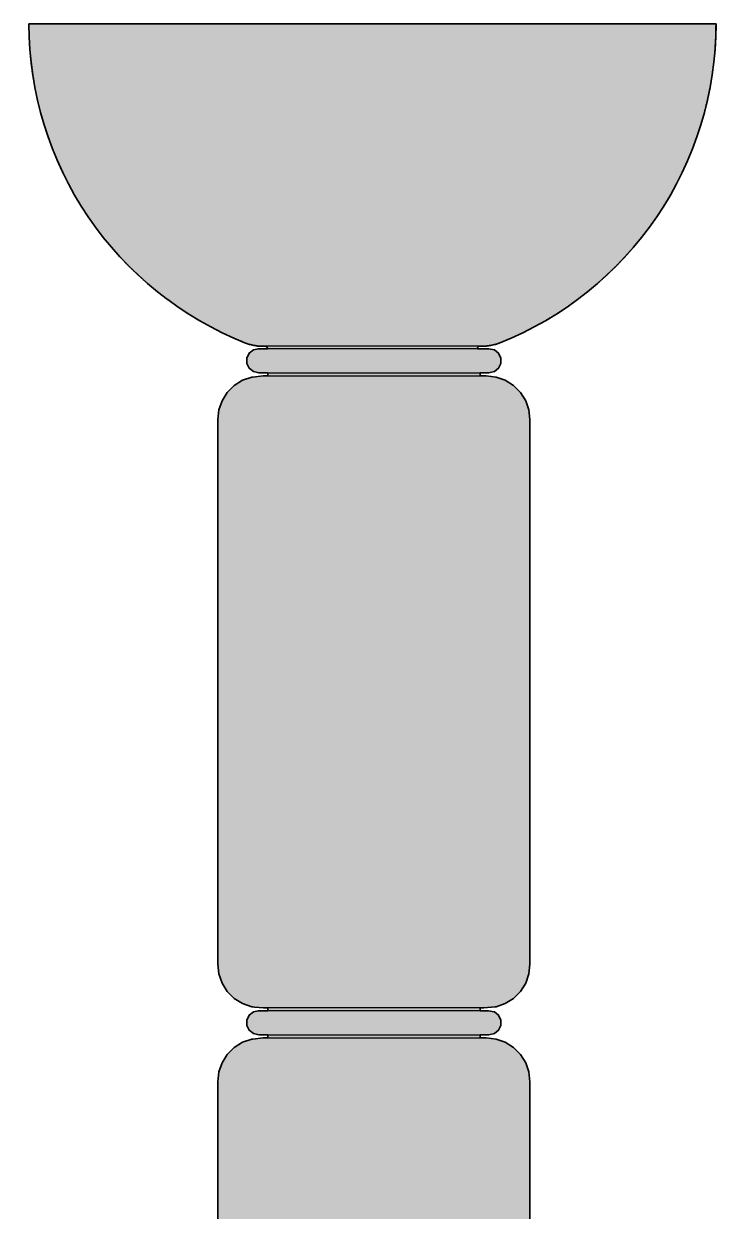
# Model space of a CAD drawing. Header units: millimetres. Extents: x -46 to 1833, y 45 to 2937.
# Drawn here: x 1140 to 1694, y 1987 to 2937 of the extents above; entities that cross this region are included whole.
import ezdxf

# ---------------------------------------------------------------- set-up
doc = ezdxf.new("R2010")
doc.units = ezdxf.units.MM
doc.layers.add('Blocks', color=7, linetype='Continuous')
doc.layers.add('Blocks$Fill', color=7, linetype='Continuous', true_color=0xffffff)
doc.layers.add('Blocks$Inner', color=7, linetype='Continuous', lineweight=25, true_color=0x007f00)
doc.layers.add('Blocks$Outline', color=7, linetype='Continuous', lineweight=35, true_color=0xff3f3f)

# ---------------------------------------------------------------- blocks, each defined once
blk = doc.blocks.new('Noctambule Floor 3 High Cylinder Bowl Floor Lamp Side')
at = {"layer": 'Blocks$Fill'}
blk.add_hatch(color=256, dxfattribs=at).paths.add_polyline_path([(697.47, 1900.76), (697.48, 1901.21), (697.38, 1901.21), (147.5, 1901.21), (147.7, 1890.96), (148.27, 1880.74), (149.22, 1870.54), (150.55, 1860.38), (152.26, 1850.28), (154.35, 1840.25), (156.8, 1830.3), (159.63, 1820.45), (162.82, 1810.72), (166.37, 1801.11), (170.27, 1791.64), (174.53, 1782.32), (179.13, 1773.17), (184.07, 1764.19), (189.34, 1755.41), (194.93, 1746.82), (200.84, 1738.45), (207.05, 1730.31), (213.57, 1722.4), (220.37, 1714.75), (227.45, 1707.35), (234.81, 1700.22), (242.43, 1693.37), (250.29, 1686.8), (258.4, 1680.54), (258.58, 1680.54), (266.91, 1674.58), (275.44, 1668.93), (284.19, 1663.61), (293.12, 1658.62), (302.24, 1653.96), (311.52, 1649.65), (320.96, 1645.69), (323.99, 1644.61), (324.32, 1644.61), (327.53, 1643.83), (327.66, 1643.83), (330.53, 1643.36), (333.81, 1643.21), (336.5, 1643.21), (336.8, 1643.18), (337.4, 1642.99), (337.66, 1642.83), (337.9, 1642.62), (338.11, 1642.38), (338.27, 1642.12), (338.39, 1641.83), (338.46, 1641.52), (338.49, 1641.21), (331.59, 1641.21), (331.25, 1641.21), (327.16, 1640.25), (323.8, 1637.57), (321.94, 1633.7), (321.94, 1629.41), (323.8, 1625.54), (327.16, 1622.86), (331.61, 1621.91), (332.86, 1621.91), (338.6, 1621.91), (338.6, 1619.71), (338.62, 1619.71), (338.86, 1619.71), (338.83, 1619.68), (337.99, 1619.41), (335.05, 1619.41), (326.61, 1618.53), (325.8, 1618.53), (318.41, 1615.94), (311.77, 1611.77), (306.23, 1606.23), (302.06, 1599.59), (299.47, 1592.2), (298.64, 1584.41), (298.64, 1148.41), (299.47, 1140.62), (302.06, 1133.22), (306.23, 1126.59), (311.77, 1121.04), (318.41, 1116.87), (325.8, 1114.28), (326.61, 1114.28), (328.05, 1114.14), (335.16, 1113.41), (337.23, 1113.41), (337.68, 1113.41), (338.6, 1113.19), (338.6, 1111.21), (331.25, 1111.21), (327.16, 1110.25), (323.8, 1107.57), (321.94, 1103.7), (321.94, 1099.41), (323.8, 1095.54), (327.16, 1092.86), (331.61, 1091.91), (332.86, 1091.91), (338.6, 1091.91), (338.6, 1089.71), (338.62, 1089.71), (338.86, 1089.71), (338.83, 1089.68), (337.99, 1089.41), (335.05, 1089.41), (326.61, 1088.53), (325.8, 1088.53), (318.41, 1085.94), (311.77, 1081.77), (306.23, 1076.23), (302.06, 1069.59), (299.47, 1062.2), (298.64, 1054.41), (298.64, 618.41), (299.47, 610.62), (302.06, 603.22), (306.23, 596.59), (311.77, 591.04), (318.41, 586.87), (325.8, 584.28), (326.61, 584.28), (335.16, 583.41), (337.23, 583.41), (337.68, 583.41), (338.6, 583.19), (338.6, 581.21), (331.77, 581.21), (327.08, 580.25), (323.72, 577.57), (321.86, 573.7), (321.86, 569.41), (323.72, 565.54), (327.08, 562.86), (331.34, 561.91), (331.72, 561.91), (338.6, 561.91), (338.6, 559.92), (337.68, 559.71), (335.05, 559.71), (326.61, 558.83), (325.8, 558.83), (318.41, 556.24), (311.77, 552.07), (306.23, 546.53), (302.06, 539.9), (299.47, 532.5), (298.64, 524.71), (298.64, 88.71), (299.47, 80.92), (302.06, 73.52), (306.23, 66.89), (311.77, 61.35), (318.41, 57.18), (325.8, 54.59), (326.61, 54.59), (335.16, 53.71), (337.23, 53.71), (337.68, 53.71), (338.6, 53.5), (338.6, 51.51), (331.77, 51.51), (327.08, 50.55), (323.72, 47.88), (321.86, 44.01), (321.86, 39.71), (323.72, 35.84), (327.08, 33.17), (331.34, 32.21), (331.72, 32.21), (333.68, 32.21), (335.13, 12.94), (335.44, 12.27), (336.12, 12), (143.87, 12), (143.36, 11.5), (143.38, 7.5), (143.87, 7), (144.04, 7), (203.61, 7), (203.61, 0), (203.76, 0), (228.61, 0), (228.61, 7), (483.15, 7), (483.15, 0), (483.31, 0), (508.15, 0), (508.15, 7), (655.86, 7), (655.86, 0), (656.02, 0), (680.86, 0), (680.86, 7), (692.86, 7), (693.34, 7.5), (693.36, 11.5), (692.86, 12), (692.68, 12), (513.17, 12), (513.85, 12.27), (514.16, 12.94), (515.61, 32.22), (519.5, 33.17), (520.11, 33.17), (523.46, 35.84), (525.33, 39.71), (525.33, 44.01), (523.46, 47.88), (520.11, 50.55), (515.91, 51.51), (515.69, 51.51), (508.58, 51.51), (508.59, 53.5), (509.5, 53.71), (513.59, 53.71), (521.38, 54.59), (528.78, 57.18), (535.41, 61.35), (540.96, 66.89), (545.13, 73.52), (547.71, 80.92), (548.54, 88.71), (548.54, 524.71), (547.71, 532.5), (545.13, 539.9), (540.96, 546.53), (535.41, 552.07), (528.78, 556.24), (521.38, 558.83), (513.59, 559.71), (513.56, 559.71), (509.5, 559.71), (508.59, 559.92), (508.58, 561.91), (515.58, 561.91), (519.5, 562.86), (520.11, 562.86), (523.46, 565.54), (525.33, 569.41), (525.33, 573.7), (523.46, 577.57), (520.11, 580.25), (515.91, 581.21), (515.69, 581.21), (508.58, 581.21), (508.59, 583.19), (509.5, 583.4), (513.59, 583.41), (521.38, 584.28), (528.78, 586.87), (535.41, 591.04), (540.96, 596.59), (545.13, 603.22), (547.71, 610.62), (548.54, 618.41), (548.54, 1054.41), (547.71, 1062.2), (545.13, 1069.59), (540.96, 1076.23), (535.41, 1081.77), (528.78, 1085.94), (521.38, 1088.53), (513.59, 1089.41), (513.56, 1089.41), (509.49, 1089.41), (508.35, 1089.68), (508.32, 1089.71), (508.59, 1089.71), (508.59, 1091.91), (515.6, 1091.91), (520.03, 1092.86), (523.38, 1095.54), (525.24, 1099.41), (525.24, 1103.7), (523.38, 1107.57), (520.03, 1110.25), (520.02, 1110.25), (515.41, 1111.21), (508.58, 1111.21), (508.59, 1113.19), (509.5, 1113.4), (511.7, 1113.41), (520.64, 1114.28), (521.38, 1114.28), (528.78, 1116.87), (535.41, 1121.04), (540.96, 1126.59), (545.13, 1133.22), (547.71, 1140.62), (548.54, 1148.41), (548.54, 1584.41), (547.71, 1592.2), (545.13, 1599.59), (540.96, 1606.23), (535.41, 1611.77), (528.78, 1615.94), (521.38, 1618.53), (513.59, 1619.41), (513.56, 1619.41), (509.49, 1619.41), (508.35, 1619.68), (508.32, 1619.71), (508.32, 1619.71), (508.59, 1619.71), (508.58, 1621.91), (515.6, 1621.91), (520.03, 1622.86), (523.38, 1625.54), (525.24, 1629.41), (525.24, 1633.7), (523.38, 1637.57), (520.03, 1640.25), (520.03, 1640.25), (515.41, 1641.21), (514, 1641.21), (506.48, 1641.21), (506.51, 1641.52), (506.59, 1641.83), (506.71, 1642.12), (506.87, 1642.38), (507.07, 1642.62), (507.31, 1642.83), (507.58, 1642.99), (507.87, 1643.18), (508.09, 1643.33), (509.06, 1643.36), (510.82, 1643.36), (514.06, 1643.36), (517.32, 1643.83), (520.53, 1644.61), (520.94, 1644.61), (523.98, 1645.69), (533.55, 1649.65), (542.84, 1653.96), (551.96, 1658.62), (560.91, 1663.61), (569.66, 1668.93), (578.2, 1674.58), (586.53, 1680.54), (586.58, 1680.54), (594.69, 1686.8), (602.55, 1693.37), (610.17, 1700.22), (617.52, 1707.35), (624.61, 1714.75), (631.41, 1722.4), (637.93, 1730.31), (644.14, 1738.45), (650.05, 1746.82), (655.64, 1755.41), (660.91, 1764.19), (665.85, 1773.17), (670.45, 1782.32), (674.7, 1791.64), (678.61, 1801.11), (682.16, 1810.72), (685.35, 1820.45), (688.17, 1830.3), (690.63, 1840.25), (692.72, 1850.28), (694.42, 1860.38), (695.76, 1870.54), (696.71, 1880.74), (697.28, 1890.96)], flags=0)
at = {"layer": 'Blocks$Inner'}
for points in [[(331.59, 1641.21), (331.25, 1641.21), (327.16, 1640.25), (323.8, 1637.57), (321.94, 1633.7), (321.94, 1629.41), (323.8, 1625.54), (327.16, 1622.86), (331.61, 1621.91), (332.86, 1621.91), (334.98, 1621.91), (337.95, 1621.91), (341.75, 1621.91), (346.34, 1621.91), (351.67, 1621.91), (357.7, 1621.91), (364.36, 1621.91), (371.59, 1621.91), (379.32, 1621.91), (387.47, 1621.91), (395.98, 1621.91), (404.75, 1621.91), (413.7, 1621.91), (422.75, 1621.91), (431.8, 1621.91), (440.78, 1621.91), (449.59, 1621.91), (458.15, 1621.91), (466.38, 1621.91), (474.2, 1621.91), (481.52, 1621.91), (488.29, 1621.91), (494.44, 1621.91), (499.91, 1621.91), (504.64, 1621.91), (510.18, 1621.91), (512.99, 1621.91), (514.87, 1621.91), (515.6, 1621.91), (520.03, 1622.86), (523.38, 1625.54), (525.24, 1629.41), (525.24, 1633.7), (523.38, 1637.57), (520.03, 1640.25), (520.03, 1640.25), (515.41, 1641.21), (514, 1641.21), (511.72, 1641.21), (508.59, 1641.21), (504.64, 1641.21), (497.52, 1641.21), (492.89, 1641.21), (487.48, 1641.21), (481.29, 1641.21), (474.31, 1641.21), (466.58, 1641.21), (458.15, 1641.21), (453.7, 1641.21), (446.75, 1641.21), (439.53, 1641.21), (429.56, 1641.21), (419.35, 1641.21), (414.2, 1641.21), (406.48, 1641.21), (398.83, 1641.21), (388.86, 1641.21), (379.32, 1641.21), (370.35, 1641.21), (362.11, 1641.21), (358.29, 1641.21), (353, 1641.21), (348.26, 1641.21), (342.82, 1641.21), (338.44, 1641.21), (336.65, 1641.21), (334.46, 1641.21), (332.86, 1641.21), (331.59, 1641.21), (327.16, 1640.25)], [(508.09, 1643.33), (507.87, 1643.18), (507.58, 1642.99), (507.31, 1642.83), (507.07, 1642.62), (506.87, 1642.38), (506.71, 1642.12), (506.59, 1641.83), (506.51, 1641.52)], [(338.6, 1621.91), (338.6, 1619.71), (338.62, 1619.71), (338.8, 1619.71), (338.86, 1619.71), (338.83, 1619.68), (337.99, 1619.41)], [(508.58, 1621.91), (508.58, 1621.91), (508.59, 1619.71), (508.32, 1619.71), (508.32, 1619.71), (508.35, 1619.68), (509.49, 1619.41)], [(338.6, 1111.21), (338.6, 1113.19), (337.68, 1113.41)], [(509.5, 1113.4), (508.59, 1113.19), (508.58, 1111.21)], [(298.64, 618.41), (298.64, 1054.41), (299.47, 1062.2), (302.06, 1069.59), (306.23, 1076.23), (311.77, 1081.77), (318.41, 1085.94), (325.8, 1088.53), (326.61, 1088.53), (335.05, 1089.41), (337.14, 1089.41), (339.48, 1089.41), (341.97, 1089.41), (344.49, 1089.41), (346.94, 1089.41), (349.26, 1089.41), (351.44, 1089.41), (355.54, 1089.41), (358.87, 1089.41), (364.23, 1089.41), (370.02, 1089.41), (377.39, 1089.41), (384.16, 1089.41), (390.3, 1089.41), (395.82, 1089.41), (400.73, 1089.41), (405.1, 1089.41), (408.95, 1089.41), (412.35, 1089.41), (418.35, 1089.41), (427.42, 1089.41), (436.52, 1089.41), (445.22, 1089.41), (452.61, 1089.41), (458.88, 1089.41), (464.19, 1089.41), (468.7, 1089.41), (472.52, 1089.41), (475.76, 1089.41), (478.53, 1089.41), (483.17, 1089.41), (489.66, 1089.41), (495.51, 1089.41), (503.86, 1089.38), (506.44, 1089.41), (509.14, 1089.41), (510.99, 1089.41), (512.2, 1089.41), (513.56, 1089.41), (513.59, 1089.41), (521.38, 1088.53), (528.78, 1085.94), (535.41, 1081.77), (540.96, 1076.23), (545.13, 1069.59), (547.71, 1062.2), (548.54, 1054.41), (548.54, 618.41)], [(337.99, 1089.41), (338.83, 1089.68), (338.86, 1089.71), (338.8, 1089.71), (338.62, 1089.71), (338.6, 1089.71), (338.6, 1091.91)], [(508.59, 1091.91), (508.59, 1089.71), (508.32, 1089.71), (508.35, 1089.68), (509.49, 1089.41)]]:
    blk.add_lwpolyline(points, dxfattribs=at)
for points in [[(299.47, 1592.2), (302.06, 1599.59), (306.23, 1606.23), (311.77, 1611.77), (318.41, 1615.94), (325.8, 1618.53), (326.61, 1618.53), (335.05, 1619.41), (337.14, 1619.41), (339.48, 1619.41), (341.97, 1619.41), (344.49, 1619.41), (346.94, 1619.41), (349.26, 1619.41), (351.44, 1619.41), (355.54, 1619.41), (358.87, 1619.41), (364.23, 1619.41), (370.02, 1619.41), (377.39, 1619.41), (384.16, 1619.41), (390.3, 1619.41), (395.82, 1619.41), (400.73, 1619.41), (405.1, 1619.41), (408.95, 1619.41), (412.35, 1619.41), (418.35, 1619.41), (427.42, 1619.41), (436.52, 1619.41), (445.22, 1619.41), (452.61, 1619.41), (458.88, 1619.41), (464.19, 1619.41), (468.7, 1619.41), (472.52, 1619.41), (475.76, 1619.41), (478.53, 1619.41), (483.17, 1619.41), (489.66, 1619.41), (495.51, 1619.41), (503.86, 1619.38), (506.44, 1619.41), (509.14, 1619.41), (510.99, 1619.41), (512.2, 1619.41), (513.56, 1619.41), (513.59, 1619.41), (521.38, 1618.53), (528.78, 1615.94), (535.41, 1611.77), (540.96, 1606.23), (545.13, 1599.59), (547.71, 1592.2), (548.54, 1584.41), (548.54, 1148.41), (547.71, 1140.62), (545.13, 1133.22), (540.96, 1126.59), (535.41, 1121.04), (528.78, 1116.87), (521.38, 1114.28), (520.64, 1114.28), (511.7, 1113.41), (509.47, 1113.41), (506.42, 1113.41), (502.57, 1113.41), (497.96, 1113.41), (492.64, 1113.41), (486.65, 1113.41), (480.05, 1113.41), (472.91, 1113.41), (465.29, 1113.41), (457.27, 1113.41), (448.93, 1113.41), (440.34, 1113.41), (431.6, 1113.41), (422.77, 1113.41), (413.95, 1113.41), (405.23, 1113.41), (396.68, 1113.41), (388.39, 1113.41), (380.44, 1113.41), (372.91, 1113.41), (365.86, 1113.41), (359.37, 1113.41), (353.5, 1113.41), (348.31, 1113.41), (343.84, 1113.41), (340.13, 1113.41), (337.23, 1113.41), (335.16, 1113.41), (328.05, 1114.14), (326.61, 1114.28), (325.8, 1114.28), (318.41, 1116.87), (311.77, 1121.04), (306.23, 1126.59), (302.06, 1133.22), (299.47, 1140.62), (298.64, 1148.41), (298.64, 1584.41)], [(515.41, 1111.21), (514, 1111.21), (511.72, 1111.21), (508.59, 1111.21), (504.64, 1111.21), (497.52, 1111.21), (492.89, 1111.21), (487.48, 1111.21), (481.29, 1111.21), (474.31, 1111.21), (466.58, 1111.21), (458.15, 1111.21), (453.7, 1111.21), (446.75, 1111.21), (439.53, 1111.21), (429.56, 1111.21), (419.35, 1111.21), (414.2, 1111.21), (406.48, 1111.21), (398.83, 1111.21), (388.86, 1111.21), (379.32, 1111.21), (370.35, 1111.21), (362.11, 1111.21), (358.29, 1111.21), (353, 1111.21), (348.26, 1111.21), (342.82, 1111.21), (338.44, 1111.21), (336.65, 1111.21), (334.46, 1111.21), (332.86, 1111.21), (331.59, 1111.21), (331.25, 1111.21), (327.16, 1110.25), (323.8, 1107.57), (321.94, 1103.7), (321.94, 1099.41), (323.8, 1095.54), (327.16, 1092.86), (331.61, 1091.91), (332.86, 1091.91), (334.98, 1091.91), (337.95, 1091.91), (341.75, 1091.91), (346.34, 1091.91), (351.67, 1091.91), (357.7, 1091.91), (364.36, 1091.91), (371.59, 1091.91), (379.32, 1091.91), (387.47, 1091.91), (395.98, 1091.91), (404.75, 1091.91), (413.7, 1091.91), (422.75, 1091.91), (431.8, 1091.91), (440.78, 1091.91), (449.59, 1091.91), (458.15, 1091.91), (466.38, 1091.91), (474.2, 1091.91), (481.52, 1091.91), (488.29, 1091.91), (494.44, 1091.91), (499.91, 1091.91), (504.64, 1091.91), (510.18, 1091.91), (512.99, 1091.91), (514.87, 1091.91), (515.6, 1091.91), (520.03, 1092.86), (523.38, 1095.54), (525.24, 1099.41), (525.24, 1103.7), (523.38, 1107.57), (520.03, 1110.25), (520.02, 1110.25)]]:
    blk.add_lwpolyline(points, close=True, dxfattribs=at)
for points, knots in [([(506.45, 1641.21), (506.48, 1641.21), (506.51, 1641.52), (506.45, 1641.21), (506.29, 1641.21), (506.01, 1641.21), (505.59, 1641.21), (505.04, 1641.21), (504.37, 1641.21), (503.57, 1641.21), (502.65, 1641.21), (501.6, 1641.21), (500.43, 1641.21), (499.14, 1641.21), (497.73, 1641.21), (496.21, 1641.21), (494.57, 1641.21), (492.82, 1641.21), (490.96, 1641.21), (489, 1641.21), (486.93, 1641.21), (484.77, 1641.21), (482.51, 1641.21), (480.15, 1641.21), (477.71, 1641.21), (475.18, 1641.21), (472.57, 1641.21), (469.89, 1641.21), (467.13, 1641.21), (464.3, 1641.21), (461.41, 1641.21), (458.46, 1641.21), (455.45, 1641.21), (452.39, 1641.21), (449.28, 1641.21), (446.14, 1641.21), (442.96, 1641.21), (439.74, 1641.21), (436.5, 1641.21), (433.24, 1641.21), (429.96, 1641.21), (426.67, 1641.21), (423.37, 1641.21), (420.07, 1641.21), (416.78, 1641.21), (413.49, 1641.21), (410.22, 1641.21), (406.97, 1641.21), (403.74, 1641.21), (400.54, 1641.21), (397.37, 1641.21), (394.24, 1641.21), (391.16, 1641.21), (388.12, 1641.21), (385.14, 1641.21), (382.22, 1641.21), (379.35, 1641.21), (376.56, 1641.21), (373.83, 1641.21), (371.18, 1641.21), (368.61, 1641.21), (366.12, 1641.21), (363.72, 1641.21), (361.41, 1641.21), (359.19, 1641.21), (357.07, 1641.21), (355.05, 1641.21), (353.14, 1641.21), (351.33, 1641.21), (349.63, 1641.21), (348.05, 1641.21), (346.58, 1641.21), (345.23, 1641.21), (343.99, 1641.21), (342.88, 1641.21), (341.89, 1641.21), (341.02, 1641.21), (340.28, 1641.21), (339.67, 1641.21), (339.18, 1641.21), (338.82, 1641.21), (338.59, 1641.21), (338.49, 1641.21), (338.46, 1641.52), (338.39, 1641.83), (338.27, 1642.12), (338.11, 1642.38), (337.9, 1642.62), (337.66, 1642.83), (337.4, 1642.99), (336.8, 1643.18), (336.5, 1643.21), (333.81, 1643.21), (330.53, 1643.36), (327.66, 1643.83), (327.53, 1643.83), (324.32, 1644.61), (323.99, 1644.61), (320.96, 1645.69), (311.52, 1649.65), (302.24, 1653.96), (293.12, 1658.62), (284.19, 1663.61), (275.44, 1668.93), (266.91, 1674.58), (258.58, 1680.54), (258.4, 1680.54), (250.29, 1686.8), (242.43, 1693.37), (234.81, 1700.22), (227.45, 1707.35), (220.37, 1714.75), (213.57, 1722.4), (207.05, 1730.31), (200.84, 1738.45), (194.93, 1746.82), (189.34, 1755.41), (184.07, 1764.19), (179.13, 1773.17), (174.53, 1782.32), (170.27, 1791.64), (166.37, 1801.11), (162.82, 1810.72), (159.63, 1820.45), (156.8, 1830.3), (154.35, 1840.25), (152.26, 1850.28), (150.55, 1860.38), (149.22, 1870.54), (148.27, 1880.74), (147.7, 1890.96), (147.5, 1901.21), (147.61, 1901.21), (147.83, 1901.21), (148.15, 1901.21), (148.58, 1901.21), (149.11, 1901.21), (149.75, 1901.21), (150.49, 1901.21), (151.34, 1901.21), (152.29, 1901.21), (153.35, 1901.21), (154.51, 1901.21), (155.78, 1901.21), (157.14, 1901.21), (158.61, 1901.21), (160.18, 1901.21), (161.86, 1901.21), (163.63, 1901.21), (165.5, 1901.21), (167.47, 1901.21), (169.54, 1901.21), (171.71, 1901.21), (173.97, 1901.21), (176.33, 1901.21), (178.79, 1901.21), (181.34, 1901.21), (183.98, 1901.21), (186.71, 1901.21), (189.54, 1901.21), (192.45, 1901.21), (195.45, 1901.21), (198.54, 1901.21), (201.72, 1901.21), (204.98, 1901.21), (208.33, 1901.21), (211.76, 1901.21), (215.27, 1901.21), (218.85, 1901.21), (222.52, 1901.21), (226.27, 1901.21), (230.09, 1901.21), (233.98, 1901.21), (237.95, 1901.21), (241.99, 1901.21), (246.1, 1901.21), (250.27, 1901.21), (254.52, 1901.21), (258.82, 1901.21), (263.19, 1901.21), (267.63, 1901.21), (272.12, 1901.21), (276.67, 1901.21), (281.27, 1901.21), (285.93, 1901.21), (290.65, 1901.21), (295.41, 1901.21), (300.22, 1901.21), (305.08, 1901.21), (309.99, 1901.21), (314.94, 1901.21), (319.93, 1901.21), (324.96, 1901.21), (330.02, 1901.21), (335.13, 1901.21), (340.26, 1901.21), (345.43, 1901.21), (350.63, 1901.21), (355.85, 1901.21), (361.1, 1901.21), (366.38, 1901.21), (371.68, 1901.21), (376.99, 1901.21), (382.33, 1901.21), (387.68, 1901.21), (393.04, 1901.21), (398.41, 1901.21), (403.79, 1901.21), (409.19, 1901.21), (414.58, 1901.21), (419.98, 1901.21), (425.38, 1901.21), (430.78, 1901.21), (436.17, 1901.21), (441.56, 1901.21), (446.94, 1901.21), (452.32, 1901.21), (457.68, 1901.21), (463.03, 1901.21), (468.36, 1901.21), (473.67, 1901.21), (478.97, 1901.21), (484.24, 1901.21), (489.49, 1901.21), (494.72, 1901.21), (499.91, 1901.21), (505.08, 1901.21), (510.21, 1901.21), (515.31, 1901.21), (520.38, 1901.21), (525.4, 1901.21), (530.39, 1901.21), (535.34, 1901.21), (540.24, 1901.21), (545.09, 1901.21), (549.9, 1901.21), (554.66, 1901.21), (559.37, 1901.21), (564.03, 1901.21), (568.63, 1901.21), (573.18, 1901.21), (577.67, 1901.21), (582.09, 1901.21), (586.46, 1901.21), (590.76, 1901.21), (595, 1901.21), (599.17, 1901.21), (603.27, 1901.21), (607.31, 1901.21), (611.27, 1901.21), (615.16, 1901.21), (618.98, 1901.21), (622.72, 1901.21), (626.38, 1901.21), (629.96, 1901.21), (633.47, 1901.21), (636.89, 1901.21), (640.23, 1901.21), (643.48, 1901.21), (646.65, 1901.21), (649.74, 1901.21), (652.74, 1901.21), (655.64, 1901.21), (658.46, 1901.21), (661.19, 1901.21), (663.82, 1901.21), (666.37, 1901.21), (668.81, 1901.21), (671.17, 1901.21), (673.42, 1901.21), (675.58, 1901.21), (677.65, 1901.21), (679.61, 1901.21), (681.48, 1901.21), (683.24, 1901.21), (684.91, 1901.21), (686.47, 1901.21), (687.93, 1901.21), (689.29, 1901.21), (690.55, 1901.21), (691.7, 1901.21), (692.75, 1901.21), (693.7, 1901.21), (694.54, 1901.21), (695.28, 1901.21), (695.91, 1901.21), (696.43, 1901.21), (696.85, 1901.21), (697.17, 1901.21), (697.38, 1901.21), (697.48, 1901.21), (697.2, 1890.96), (696.63, 1880.74), (695.67, 1870.54), (694.34, 1860.38), (692.63, 1850.28), (690.55, 1840.25), (688.09, 1830.3), (685.27, 1820.45), (682.08, 1810.72), (678.53, 1801.11), (674.63, 1791.64), (670.37, 1782.32), (665.77, 1773.17), (660.84, 1764.19), (655.57, 1755.41), (649.98, 1746.82), (644.08, 1738.45), (637.86, 1730.31), (631.35, 1722.4), (624.55, 1714.75), (617.46, 1707.35), (610.11, 1700.22), (602.5, 1693.37), (594.63, 1686.8), (586.53, 1680.54), (578.2, 1674.58), (569.66, 1668.93), (560.91, 1663.61), (551.96, 1658.62), (542.84, 1653.96), (533.55, 1649.65), (523.98, 1645.69), (520.94, 1644.61), (520.53, 1644.61), (517.32, 1643.83), (514.06, 1643.36), (513.32, 1643.36), (512.24, 1643.36), (510.82, 1643.36), (509.06, 1643.36), (504.97, 1643.21), (504.14, 1643.21), (502.34, 1643.21), (500.35, 1643.21), (498.17, 1643.21), (495.8, 1643.21), (493.91, 1643.21), (491.93, 1643.21), (490.55, 1643.21), (487.68, 1643.21), (484.65, 1643.21), (482.28, 1643.21), (479.82, 1643.21), (478.14, 1643.21), (474.69, 1643.21), (471.1, 1643.21), (467.4, 1643.21), (463.59, 1643.21), (460.67, 1643.21), (457.7, 1643.21), (455.69, 1643.21), (451.61, 1643.21), (447.47, 1643.21), (444.32, 1643.21), (441.14, 1643.21), (439, 1643.21), (434.71, 1643.21), (430.38, 1643.21), (426.03, 1643.21), (421.68, 1643.21), (418.41, 1643.21), (415.16, 1643.21), (412.99, 1643.21), (408.67, 1643.21), (404.39, 1643.21), (401.2, 1643.21), (398.05, 1643.21), (395.96, 1643.21), (391.84, 1643.21), (387.79, 1643.21), (384.81, 1643.21), (381.88, 1643.21), (379.95, 1643.21), (378.04, 1643.21), (375.24, 1643.21), (372.5, 1643.21), (369.41, 1643.21), (366.42, 1643.21), (363.89, 1643.21), (361.45, 1643.21), (357.39, 1643.21), (354.06, 1643.21), (351.34, 1643.21), (349.09, 1643.21), (347.24, 1643.21), (345.71, 1643.21), (344.44, 1643.21), (343.39, 1643.21), (342.5, 1643.21), (341.76, 1643.21), (341.14, 1643.21), (340.11, 1643.21), (336.5, 1643.21)], [0, 0, 0.030098, 0.344262, 0.662637, 0.822215, 1.110997, 1.528573, 2.074275, 2.747274, 3.546519, 4.470792, 5.518656, 6.6885, 7.978525, 9.386735, 10.910964, 12.548862, 14.297891, 16.155372, 18.118434, 20.184045, 22.349024, 24.610033, 26.963582, 29.406047, 31.933665, 34.542527, 37.228618, 39.987798, 42.815809, 45.708292, 48.660784, 51.668737, 54.727509, 57.832384, 60.97858, 64.161239, 67.375455, 70.616275, 73.8787, 77.157698, 80.448215, 83.745177, 87.0435, 90.338098, 93.623892, 96.895814, 100.14882, 103.377894, 106.578057, 109.744375, 112.871964, 115.956004, 118.991738, 121.974485, 124.899645, 127.762714, 130.559268, 133.284998, 135.935702, 138.507295, 140.995813, 143.397408, 145.708389, 147.925191, 150.044389, 152.062721, 153.977075, 155.784502, 157.4822, 159.067569, 160.538154, 161.891694, 163.126092, 164.239459, 165.230069, 166.096397, 166.837106, 167.451053, 167.937293, 168.295074, 168.523851, 168.623262, 168.937426, 169.251272, 169.56522, 169.878967, 170.192812, 170.508104, 170.820516, 171.839895, 172.144239, 174.836836, 178.117798, 181.027401, 181.155107, 184.455629, 184.785562, 188.004444, 198.242976, 208.477342, 218.712145, 228.947316, 239.182815, 249.418853, 259.655211, 259.840929, 270.084984, 280.329059, 290.573231, 300.817328, 311.061534, 321.305796, 331.549929, 341.794182, 352.038432, 362.282678, 372.52708, 382.771345, 393.0157, 403.260048, 413.504466, 423.748856, 433.993272, 444.237635, 454.482027, 464.726518, 474.970982, 485.215409, 495.459847, 505.704412, 515.94883, 516.05856, 516.274262, 516.59586, 517.02322, 517.556191, 518.194561, 518.938046, 519.786415, 520.739289, 521.79636, 522.957154, 524.221287, 525.588227, 527.057476, 528.628445, 530.300541, 532.073117, 533.945504, 535.916939, 537.986679, 540.153962, 542.417908, 544.77768, 547.232342, 549.780941, 552.422524, 555.15606, 557.980481, 560.894719, 563.897629, 566.988087, 570.164852, 573.426743, 576.772499, 580.200806, 583.710347, 587.299786, 590.967732, 594.712773, 598.533459, 602.428303, 606.395836, 610.434494, 614.542752, 618.719006, 622.961655, 627.269059, 631.639557, 636.071473, 640.563088, 645.112677, 649.718476, 654.37871, 659.091606, 663.855324, 668.668023, 673.527871, 678.43297, 683.381453, 688.371392, 693.40087, 698.467942, 703.570671, 708.707075, 713.87518, 719.072996, 724.298511, 729.549723, 734.824591, 740.121093, 745.437184, 750.770817, 756.119931, 761.482466, 766.856356, 772.239529, 777.629907, 783.025416, 788.423973, 793.823497, 799.221907, 804.617122, 810.007061, 815.389648, 820.762806, 826.124466, 831.472559, 836.80502, 842.119799, 847.414847, 852.688113, 857.93758, 863.161211, 868.357001, 873.52294, 878.657036, 883.757325, 888.821812, 893.848572, 898.83565, 903.781128, 908.68311, 913.539696, 918.349009, 923.109208, 927.818451, 932.474919, 937.076817, 941.622382, 946.109839, 950.537491, 954.903603, 959.206505, 963.444519, 967.616043, 971.719456, 975.753155, 979.715634, 983.605309, 987.420712, 991.160355, 994.822827, 998.406659, 1001.910534, 1005.333081, 1008.672963, 1011.928902, 1015.09964, 1018.183956, 1021.180668, 1024.088612, 1026.906681, 1029.63377, 1032.26883, 1034.810849, 1037.258873, 1039.611912, 1041.869088, 1044.029522, 1046.092377, 1048.056851, 1049.922238, 1051.687756, 1053.352757, 1054.916573, 1056.378632, 1057.738343, 1058.995209, 1060.148754, 1061.198464, 1062.144013, 1062.984982, 1063.721104, 1064.352055, 1064.877568, 1065.29749, 1065.61163, 1065.819893, 1065.922184, 1076.168586, 1086.413142, 1096.657553, 1106.90193, 1117.146312, 1127.390671, 1137.634885, 1147.879016, 1158.123124, 1168.36715, 1178.611125, 1188.854934, 1199.098673, 1209.34222, 1219.585818, 1229.829138, 1240.072365, 1250.315483, 1260.55838, 1270.801273, 1281.044002, 1291.286524, 1301.52898, 1311.77124, 1322.013363, 1332.255366, 1342.497324, 1352.739023, 1362.980697, 1373.222252, 1383.463624, 1393.828015, 1397.046591, 1397.463766, 1400.760127, 1404.055951, 1404.79297, 1405.874541, 1407.296574, 1409.053681, 1413.15067, 1413.97761, 1415.778505, 1417.771761, 1419.95259, 1422.315728, 1424.204318, 1426.189705, 1427.565753, 1430.439979, 1433.471266, 1435.843407, 1438.296577, 1439.975401, 1443.432585, 1447.015516, 1450.715562, 1454.523813, 1457.445497, 1460.418927, 1462.42798, 1466.504857, 1470.6519, 1473.802222, 1476.982125, 1479.116367, 1483.413405, 1487.739871, 1492.085344, 1496.439356, 1499.704159, 1502.96344, 1505.131044, 1509.447781, 1513.731231, 1516.915759, 1520.071441, 1522.157089, 1526.279198, 1530.327474, 1533.309347, 1536.24016, 1538.163697, 1540.074736, 1542.882039, 1545.616404, 1548.711578, 1551.701409, 1554.228522, 1556.670295, 1560.731446, 1564.055826, 1566.782729, 1569.025146, 1570.874383, 1572.40409, 1573.673622, 1574.730774, 1575.614106, 1576.35471, 1576.977746, 1578.011242, 1578.148641, 1578.148641]), ([(586.53, 1680.54), (586.58, 1680.54), (594.69, 1686.8), (602.55, 1693.37), (610.17, 1700.22), (617.52, 1707.35), (624.61, 1714.75), (631.41, 1722.4), (637.93, 1730.31), (644.14, 1738.45), (650.05, 1746.82), (655.64, 1755.41), (660.91, 1764.19), (665.85, 1773.17), (670.45, 1782.32), (674.7, 1791.64), (678.61, 1801.11), (682.16, 1810.72), (685.35, 1820.45), (688.17, 1830.3), (690.63, 1840.25), (692.72, 1850.28), (694.42, 1860.38), (695.76, 1870.54), (696.71, 1880.74), (697.28, 1890.96), (697.47, 1900.77)], [0.734415, 0.734415, 1, 2, 3, 4, 5, 6, 7, 8, 9, 10, 11, 12, 13, 14, 15, 16, 17, 18, 19, 20, 21, 22, 23, 24, 25, 25.956928, 25.956928])]:
    blk.add_open_spline(points, degree=1, knots=knots, dxfattribs=at)
at = {"layer": 'Blocks$Outline'}
for points in [[(697.47, 1900.76), (697.48, 1901.21), (697.38, 1901.21), (697.17, 1901.21), (696.85, 1901.21), (696.43, 1901.21), (695.91, 1901.21), (695.28, 1901.21), (694.54, 1901.21), (693.7, 1901.21), (692.75, 1901.21), (691.7, 1901.21), (690.55, 1901.21), (689.29, 1901.21), (687.93, 1901.21), (686.47, 1901.21), (684.91, 1901.21), (683.24, 1901.21), (681.48, 1901.21), (679.61, 1901.21), (677.65, 1901.21), (675.58, 1901.21), (673.42, 1901.21), (671.17, 1901.21), (668.81, 1901.21), (666.37, 1901.21), (663.82, 1901.21), (661.19, 1901.21), (658.46, 1901.21), (655.64, 1901.21), (652.74, 1901.21), (649.74, 1901.21), (646.65, 1901.21), (643.48, 1901.21), (640.23, 1901.21), (636.89, 1901.21), (633.47, 1901.21), (629.96, 1901.21), (626.38, 1901.21), (622.72, 1901.21), (618.98, 1901.21), (615.16, 1901.21), (611.27, 1901.21), (607.31, 1901.21), (603.27, 1901.21), (599.17, 1901.21), (595, 1901.21), (590.76, 1901.21), (586.46, 1901.21), (582.09, 1901.21), (577.67, 1901.21), (573.18, 1901.21), (568.63, 1901.21), (564.03, 1901.21), (559.37, 1901.21), (554.66, 1901.21), (549.9, 1901.21), (545.09, 1901.21), (540.24, 1901.21), (535.34, 1901.21), (530.39, 1901.21), (525.4, 1901.21), (520.38, 1901.21), (515.31, 1901.21), (510.21, 1901.21), (505.08, 1901.21), (499.91, 1901.21), (494.72, 1901.21), (489.49, 1901.21), (484.24, 1901.21), (478.97, 1901.21), (473.67, 1901.21), (468.36, 1901.21), (463.03, 1901.21), (457.68, 1901.21), (452.32, 1901.21), (446.94, 1901.21), (441.56, 1901.21), (436.17, 1901.21), (430.78, 1901.21), (425.38, 1901.21), (419.98, 1901.21), (414.58, 1901.21), (409.19, 1901.21), (403.79, 1901.21), (398.41, 1901.21), (393.04, 1901.21), (387.68, 1901.21), (382.33, 1901.21), (376.99, 1901.21), (371.68, 1901.21), (366.38, 1901.21), (361.1, 1901.21), (355.85, 1901.21), (350.63, 1901.21), (345.43, 1901.21), (340.26, 1901.21), (335.13, 1901.21), (330.02, 1901.21), (324.96, 1901.21), (319.93, 1901.21), (314.94, 1901.21), (309.99, 1901.21), (305.08, 1901.21), (300.22, 1901.21), (295.41, 1901.21), (290.65, 1901.21), (285.93, 1901.21), (281.27, 1901.21), (276.67, 1901.21), (272.12, 1901.21), (267.63, 1901.21), (263.19, 1901.21), (258.82, 1901.21), (254.52, 1901.21), (250.27, 1901.21), (246.1, 1901.21), (241.99, 1901.21), (237.95, 1901.21), (233.98, 1901.21), (230.09, 1901.21), (226.27, 1901.21), (222.52, 1901.21), (218.85, 1901.21), (215.27, 1901.21), (211.76, 1901.21), (208.33, 1901.21), (204.98, 1901.21), (201.72, 1901.21), (198.54, 1901.21), (195.45, 1901.21), (192.45, 1901.21), (189.54, 1901.21), (186.71, 1901.21), (183.98, 1901.21), (181.34, 1901.21), (178.79, 1901.21), (176.33, 1901.21), (173.97, 1901.21), (171.71, 1901.21), (169.54, 1901.21), (167.47, 1901.21), (165.5, 1901.21), (163.63, 1901.21), (161.86, 1901.21), (160.18, 1901.21), (158.61, 1901.21), (157.14, 1901.21), (155.78, 1901.21), (154.51, 1901.21), (153.35, 1901.21), (152.29, 1901.21), (151.34, 1901.21), (150.49, 1901.21), (149.75, 1901.21), (149.11, 1901.21), (148.58, 1901.21), (148.15, 1901.21), (147.83, 1901.21), (147.61, 1901.21), (147.5, 1901.21), (147.7, 1890.96), (148.27, 1880.74), (149.22, 1870.54), (150.55, 1860.38), (152.26, 1850.28), (154.35, 1840.25), (156.8, 1830.3), (159.63, 1820.45), (162.82, 1810.72), (166.37, 1801.11), (170.27, 1791.64), (174.53, 1782.32), (179.13, 1773.17), (184.07, 1764.19), (189.34, 1755.41), (194.93, 1746.82), (200.84, 1738.45), (207.05, 1730.31), (213.57, 1722.4), (220.37, 1714.75), (227.45, 1707.35), (234.81, 1700.22), (242.43, 1693.37), (250.29, 1686.8), (258.4, 1680.54), (258.58, 1680.54), (266.91, 1674.58), (275.44, 1668.93), (284.19, 1663.61), (293.12, 1658.62), (302.24, 1653.96), (311.52, 1649.65), (320.96, 1645.69), (323.99, 1644.61), (324.32, 1644.61), (327.53, 1643.83), (327.66, 1643.83), (330.53, 1643.36), (333.81, 1643.21), (336.5, 1643.21), (336.8, 1643.18), (337.4, 1642.99), (337.66, 1642.83), (337.9, 1642.62), (338.11, 1642.38), (338.27, 1642.12), (338.39, 1641.83), (338.46, 1641.52), (338.49, 1641.21)], [(586.53, 1680.54), (586.58, 1680.54), (594.69, 1686.8), (602.55, 1693.37), (610.17, 1700.22), (617.52, 1707.35), (624.61, 1714.75), (631.41, 1722.4), (637.93, 1730.31), (644.14, 1738.45), (650.05, 1746.82), (655.64, 1755.41), (660.91, 1764.19), (665.85, 1773.17), (670.45, 1782.32), (674.7, 1791.64), (678.61, 1801.11), (682.16, 1810.72), (685.35, 1820.45), (688.17, 1830.3), (690.63, 1840.25), (692.72, 1850.28), (694.42, 1860.38), (695.76, 1870.54), (696.71, 1880.74), (697.28, 1890.96), (697.47, 1900.76)], [(508.09, 1643.33), (509.06, 1643.36), (510.82, 1643.36), (512.24, 1643.36), (513.32, 1643.36), (514.06, 1643.36), (517.32, 1643.83), (520.53, 1644.61), (520.94, 1644.61), (523.98, 1645.69), (533.55, 1649.65), (542.84, 1653.96), (551.96, 1658.62), (560.91, 1663.61), (569.66, 1668.93), (578.2, 1674.58), (586.53, 1680.54)], [(331.59, 1641.21), (331.25, 1641.21), (327.16, 1640.25), (323.8, 1637.57), (321.94, 1633.7), (321.94, 1629.41), (323.8, 1625.54), (327.16, 1622.86), (331.61, 1621.91), (332.86, 1621.91), (334.98, 1621.91), (337.95, 1621.91), (338.6, 1621.91)], [(338.49, 1641.21), (338.44, 1641.21), (336.65, 1641.21), (334.46, 1641.21), (332.86, 1641.21), (331.59, 1641.21)], [(506.48, 1641.21), (506.51, 1641.52)], [(508.58, 1621.91), (510.18, 1621.91), (512.99, 1621.91), (514.87, 1621.91), (515.6, 1621.91), (520.03, 1622.86), (523.38, 1625.54), (525.24, 1629.41), (525.24, 1633.7), (523.38, 1637.57), (520.03, 1640.25), (520.03, 1640.25), (515.41, 1641.21), (514, 1641.21), (511.72, 1641.21), (508.59, 1641.21), (506.48, 1641.21)], [(506.51, 1641.52), (506.59, 1641.83), (506.71, 1642.12), (506.87, 1642.38), (507.07, 1642.62), (507.31, 1642.83), (507.58, 1642.99), (507.87, 1643.18), (508.09, 1643.33)], [(337.99, 1619.41), (337.14, 1619.41), (335.05, 1619.41), (326.61, 1618.53), (325.8, 1618.53), (318.41, 1615.94), (311.77, 1611.77), (306.23, 1606.23), (302.06, 1599.59), (299.47, 1592.2)], [(338.6, 1621.91), (338.6, 1619.71), (338.62, 1619.71), (338.8, 1619.71), (338.86, 1619.71), (338.83, 1619.68), (337.99, 1619.41)], [(509.49, 1619.41), (508.35, 1619.68), (508.32, 1619.71), (508.32, 1619.71), (508.59, 1619.71), (508.58, 1621.91)], [(509.5, 1113.4), (511.7, 1113.41), (520.64, 1114.28), (521.38, 1114.28), (528.78, 1116.87), (535.41, 1121.04), (540.96, 1126.59), (545.13, 1133.22), (547.71, 1140.62), (548.54, 1148.41), (548.54, 1584.41), (547.71, 1592.2), (545.13, 1599.59), (540.96, 1606.23), (535.41, 1611.77), (528.78, 1615.94), (521.38, 1618.53), (513.59, 1619.41), (513.56, 1619.41), (512.2, 1619.41), (510.99, 1619.41), (509.49, 1619.41)], [(299.47, 1592.2), (298.64, 1584.41), (298.64, 1148.41), (299.47, 1140.62), (302.06, 1133.22), (306.23, 1126.59), (311.77, 1121.04), (318.41, 1116.87), (325.8, 1114.28), (326.61, 1114.28), (328.05, 1114.14), (335.16, 1113.41), (337.23, 1113.41), (337.68, 1113.41)], [(337.68, 1113.41), (338.6, 1113.19)], [(338.6, 1113.19), (338.6, 1111.21)], [(508.58, 1111.21), (508.59, 1113.19)], [(508.59, 1113.19), (509.5, 1113.4)], [(338.6, 1111.21), (338.44, 1111.21), (336.65, 1111.21), (334.46, 1111.21), (332.86, 1111.21), (331.59, 1111.21), (331.25, 1111.21), (327.16, 1110.25), (323.8, 1107.57), (321.94, 1103.7), (321.94, 1099.41), (323.8, 1095.54), (327.16, 1092.86), (331.61, 1091.91), (332.86, 1091.91), (334.98, 1091.91), (337.95, 1091.91), (338.6, 1091.91)], [(515.41, 1111.21), (514, 1111.21), (511.72, 1111.21), (508.59, 1111.21), (508.58, 1111.21)], [(508.59, 1091.91), (510.18, 1091.91), (512.99, 1091.91), (514.87, 1091.91), (515.6, 1091.91), (520.03, 1092.86), (523.38, 1095.54), (525.24, 1099.41), (525.24, 1103.7), (523.38, 1107.57), (520.03, 1110.25), (520.02, 1110.25), (515.41, 1111.21)], [(337.99, 1089.41), (337.14, 1089.41), (335.05, 1089.41), (326.61, 1088.53), (325.8, 1088.53), (318.41, 1085.94), (311.77, 1081.77), (306.23, 1076.23), (302.06, 1069.59), (299.47, 1062.2), (298.64, 1054.41), (298.64, 618.41), (299.47, 610.62), (302.06, 603.22), (306.23, 596.59), (311.77, 591.04), (318.41, 586.87), (325.8, 584.28), (326.61, 584.28), (335.16, 583.41), (337.23, 583.41), (337.68, 583.41)], [(338.6, 1091.91), (338.6, 1089.71), (338.62, 1089.71), (338.8, 1089.71), (338.86, 1089.71), (338.83, 1089.68), (337.99, 1089.41)], [(509.49, 1089.41), (508.35, 1089.68), (508.32, 1089.71), (508.59, 1089.71), (508.59, 1091.91)], [(521.38, 584.28), (528.78, 586.87), (535.41, 591.04), (540.96, 596.59), (545.13, 603.22), (547.71, 610.62), (548.54, 618.41), (548.54, 1054.41), (547.71, 1062.2), (545.13, 1069.59), (540.96, 1076.23), (535.41, 1081.77), (528.78, 1085.94), (521.38, 1088.53), (513.59, 1089.41), (513.56, 1089.41), (512.2, 1089.41), (510.99, 1089.41), (509.49, 1089.41)]]:
    blk.add_lwpolyline(points, dxfattribs=at)

msp = doc.modelspace()

# ---------------------------------------------------------------- block references
at = {"layer": 'Blocks'}
msp.add_blockref('Noctambule Floor 3 High Cylinder Bowl Floor Lamp Side', (996.44, 1036.05), dxfattribs=at)

doc.saveas('drawing.dxf')
